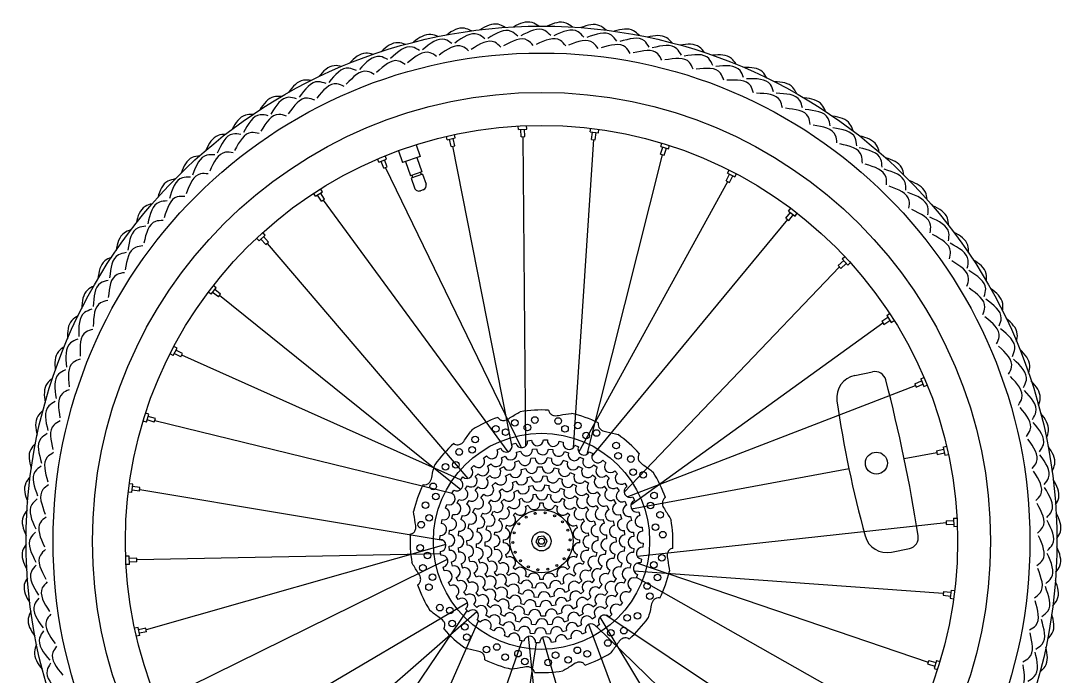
# Model space of a CAD drawing. Header units: millimetres. Extents: x -346 to 346, y -346 to 346.
# Drawn here: x -346 to 346, y -90 to 346 of the extents above; entities that cross this region are included whole.
import ezdxf

# ---------------------------------------------------------------- set-up
doc = ezdxf.new("R2010")
doc.units = ezdxf.units.MM
doc.layers.add('ceco.net 415 bike rim', color=7, linetype='Continuous')
doc.layers.add('ceco.net 415 bike tyres', color=8, linetype='Continuous')

msp = doc.modelspace()

# ---------------------------------------------------------------- linework, layer by layer
at = {"layer": 'ceco.net 415 bike rim'}
for p, q in [((-57.3, 268.22), (-57.81, 270.51)), ((-15.35, 273.84), (-15.46, 276.18)), ((-15.35, 273.84), (-9.85, 274.09)), ((-13.61, 268.98), (-13.84, 273.91)), ((-11.14, 269.1), (-11.37, 274.02)), ((-9.85, 274.09), (-9.96, 276.43)), ((32.43, 272.34), (32.73, 274.67)), ((32.43, 272.34), (37.89, 271.64)), ((33.3, 267.26), (33.94, 272.15)), ((35.76, 266.94), (36.39, 271.83)), ((37.89, 271.64), (38.19, 273.96)), ((-83.34, 263.76), (-80.68, 255.97)), ((-62.67, 267.01), (-63.18, 269.3)), ((-62.67, 267.01), (-57.3, 268.22)), ((-60.11, 262.53), (-61.19, 267.34)), ((-60.11, 262.53), (-57.7, 263.08)), ((-57.7, 263.08), (-58.78, 267.89)), ((-13.61, 268.98), (-11.14, 269.1)), ((-12.38, 269.04), (-10.66, 63.17)), ((34.53, 267.1), (21.16, 62.26)), ((33.3, 267.26), (35.76, 266.94)), ((79.23, 262.58), (79.93, 264.81)), ((84.49, 260.93), (85.19, 263.17)), ((-103, 254.19), (-103.91, 256.36)), ((-95.15, 259.74), (-92.49, 251.94)), ((-19.48, 62.78), (-58.91, 262.8)), ((30.31, 57.96), (80.39, 257.05)), ((79.21, 257.42), (80.68, 262.12)), ((79.21, 257.42), (81.57, 256.68)), ((79.23, 262.58), (84.49, 260.93)), ((81.57, 256.68), (83.04, 261.38)), ((-108.08, 252.07), (-108.99, 254.24)), ((-108.08, 252.07), (-103, 254.19)), ((-104.79, 248.11), (-106.69, 252.66)), ((-102.5, 249.06), (-104.4, 253.61)), ((-80.68, 255.97), (-92.49, 251.94)), ((-90.37, 252.66), (-87.11, 243.1)), ((-82.8, 255.24), (-79.54, 245.68)), ((-104.79, 248.11), (-102.5, 249.06)), ((-13.24, 62.23), (-103.65, 248.58)), ((-79.54, 245.68), (-87.11, 243.1)), ((-79.03, 244.18), (-86.6, 241.59)), ((-86.16, 243.42), (-85.65, 241.92)), ((-80.49, 245.36), (-79.97, 243.85)), ((-79.03, 244.18), (-76.77, 237.55)), ((122.7, 239.75), (124.97, 244.13)), ((123.63, 244.83), (124.7, 246.91)), ((123.63, 244.83), (128.51, 242.3)), ((124.9, 238.62), (127.17, 242.99)), ((128.51, 242.3), (129.59, 244.38)), ((-86.6, 241.59), (-84.34, 234.97)), ((24.75, 59.37), (123.8, 239.18)), ((122.7, 239.75), (124.9, 238.62)), ((-150.21, 229.48), (-151.48, 231.45)), ((-150.21, 229.48), (-145.58, 232.44)), ((-146.28, 226.14), (-148.94, 230.29)), ((-144.2, 227.48), (-146.85, 231.63)), ((-145.58, 232.44), (-146.84, 234.42)), ((-78.64, 233.74), (-80.53, 233.1)), ((-146.28, 226.14), (-144.2, 227.48)), ((-145.24, 226.81), (-22.47, 59.46)), ((162.47, 214.8), (165.46, 218.72)), ((162.47, 214.8), (164.44, 213.3)), ((164.26, 219.64), (165.68, 221.5)), ((164.26, 219.64), (168.64, 216.3)), ((164.44, 213.3), (167.43, 217.22)), ((168.64, 216.3), (170.06, 218.16)), ((163.46, 214.05), (33.48, 56.51)), ((-187.78, 199.91), (-189.37, 201.63)), ((-187.78, 199.91), (-183.73, 203.63)), ((-183.33, 197.3), (-186.67, 200.93)), ((-183.73, 203.63), (-185.32, 205.36)), ((-181.51, 198.98), (-184.84, 202.61)), ((-183.33, 197.3), (-181.51, 198.98)), ((-182.42, 198.14), (-49.03, 41.84)), ((199.91, 187.78), (201.63, 189.37)), ((199.91, 187.78), (203.63, 183.73)), ((198.14, 182.42), (54.91, 32.71)), ((197.3, 183.33), (200.93, 186.67)), ((197.3, 183.33), (198.98, 181.51)), ((198.98, 181.51), (202.61, 184.84)), ((203.63, 183.73), (205.36, 185.32)), ((-219.64, 164.26), (-216.3, 168.64)), ((-216.3, 168.64), (-218.16, 170.06)), ((-213.3, 164.44), (-217.22, 167.43)), ((-219.64, 164.26), (-221.5, 165.68)), ((-214.8, 162.47), (-218.72, 165.46)), ((-214.8, 162.47), (-213.3, 164.44)), ((-53.73, 34.32), (-214.05, 163.46)), ((226.14, 146.28), (230.29, 148.94)), ((226.14, 146.28), (227.48, 144.2)), ((227.48, 144.2), (231.63, 146.85)), ((229.48, 150.21), (231.45, 151.48)), ((229.48, 150.21), (232.44, 145.58)), ((232.44, 145.58), (234.42, 146.84)), ((59.4, 24.14), (226.81, 145.24)), ((-244.83, 123.63), (-246.91, 124.7)), ((-244.83, 123.63), (-242.3, 128.51)), ((-242.3, 128.51), (-244.38, 129.59)), ((-239.75, 122.7), (-244.13, 124.97)), ((-238.62, 124.9), (-242.99, 127.17)), ((-239.75, 122.7), (-238.62, 124.9)), ((-53.81, 40.81), (-239.18, 123.8)), ((208.23, 110.28), (220.11, 112.75)), ((248.11, 104.79), (252.66, 106.69)), ((248.11, 104.79), (249.06, 102.5)), ((249.06, 102.5), (253.61, 104.4)), ((252.07, 108.08), (254.24, 108.99)), ((252.07, 108.08), (254.19, 103)), ((254.19, 103), (256.36, 103.91)), ((57.01, 29.53), (248.58, 103.65)), ((-260.93, 84.49), (-263.17, 85.19)), ((-262.58, 79.23), (-260.93, 84.49)), ((-262.58, 79.23), (-264.81, 79.93)), ((-257.42, 79.21), (-262.12, 80.68)), ((-256.68, 81.57), (-261.38, 83.04)), ((-257.42, 79.21), (-256.68, 81.57)), ((-257.05, 80.39), (-59.42, 32.08)), ((-19.65, 64.61), (-17.13, 65.32)), ((-9.3, 66.89), (-6.7, 67.2)), ((1.28, 67.52), (3.89, 67.42)), ((11.82, 66.49), (14.39, 65.98)), ((22.08, 63.82), (24.54, 62.92)), ((267.01, 62.67), (269.3, 63.18)), ((267.01, 62.67), (268.22, 57.3)), ((-38.66, 55.38), (-36.48, 56.83)), ((-29.52, 60.74), (-27.14, 61.84)), ((-26.62, 55.48), (-24.11, 56.61)), ((-16.58, 59.26), (-13.91, 59.94)), ((-6.04, 61.24), (-3.29, 61.45)), ((6.63, 55.14), (3.72, 55.41)), ((4.69, 61.35), (7.43, 61.08)), ((15.27, 59.61), (17.92, 58.87)), ((25.39, 56.05), (27.87, 54.86)), ((31.79, 59.58), (34.08, 58.31)), ((262.8, 58.91), (241.07, 54.89)), ((262.53, 60.11), (267.34, 61.19)), ((262.53, 60.11), (263.08, 57.7)), ((263.08, 57.7), (267.89, 58.78)), ((268.22, 57.3), (270.51, 57.81)), ((-46.84, 48.65), (-44.92, 50.43)), ((-35.85, 50.02), (-33.58, 51.57)), ((-25.12, 49.53), (-27.69, 48.14)), ((-14.98, 53.48), (-17.76, 52.62)), ((-4.26, 55.37), (-7.16, 55.07)), ((-2.61, 49.47), (0.51, 49.53)), ((8.46, 48.81), (11.52, 48.18)), ((17.26, 52.79), (14.46, 53.62)), ((27.22, 48.4), (24.65, 49.77)), ((34.74, 50.79), (36.97, 49.19)), ((40.72, 53.88), (42.78, 52.26)), ((-53.88, 40.72), (-52.26, 42.78)), ((-43.99, 43.03), (-42.02, 44.95)), ((-34.3, 43.67), (-36.55, 41.81)), ((-23.81, 43.44), (-21.03, 44.85)), ((-13.55, 47.65), (-10.52, 48.4)), ((-9.41, 42.5), (-6.93, 42.98)), ((1.03, 43.52), (3.56, 43.39)), ((11.42, 42.01), (13.84, 41.28)), ((19.11, 45.7), (21.96, 44.4)), ((36.14, 42.16), (33.88, 44)), ((43.03, 43.99), (44.95, 42.02)), ((48.65, 46.84), (50.43, 44.92)), ((204.42, 48.11), (59.91, 21.38)), ((-271.64, 37.89), (-273.96, 38.19)), ((-272.34, 32.43), (-271.64, 37.89)), ((-266.94, 35.76), (-271.83, 36.39)), ((-267.26, 33.3), (-266.94, 35.76)), ((-50.79, 34.74), (-49.19, 36.97)), ((-44, 33.88), (-42.17, 36.14)), ((-32.88, 37.05), (-30.48, 39.05)), ((-28.09, 33.26), (-26.11, 34.84)), ((-19.31, 39.02), (-17.02, 40.07)), ((-8.44, 36.57), (-5.76, 37.09)), ((2.21, 37.47), (4.93, 37.21)), ((12.68, 35.33), (15.21, 34.32)), ((21.14, 38.06), (23.31, 36.77)), ((28.8, 40.3), (31.4, 38.57)), ((43.67, 34.3), (41.82, 36.55)), ((50.02, 35.84), (51.57, 33.57)), ((55.38, 38.65), (56.83, 36.48)), ((-272.34, 32.43), (-274.67, 32.73)), ((-267.26, 33.3), (-272.15, 33.94)), ((-267.1, 34.53), (-65.41, 0.7)), ((-59.58, 31.79), (-58.31, 34.08)), ((-56.05, 25.39), (-54.86, 27.87)), ((-40.3, 28.8), (-38.41, 31.29)), ((-26.87, 26.21), (-24.9, 28.09)), ((-18.4, 32.72), (-15.97, 33.97)), ((-14.9, 27.79), (-13.19, 28.64)), ((-5.59, 31.04), (-3.69, 31.32)), ((4.28, 31.24), (6.16, 30.93)), ((15.42, 27.51), (13.72, 28.39)), ((22.12, 30.33), (24.26, 28.64)), ((31.43, 30.12), (29.63, 31.89)), ((37.05, 32.88), (39.05, 30.48)), ((60.74, 29.52), (61.84, 27.14)), ((-63.82, 22.08), (-62.92, 24.54)), ((-48.41, 27.22), (-49.77, 24.64)), ((-45.7, 19.11), (-44.4, 21.96)), ((-33.69, 27.57), (-35.23, 25.57)), ((-22.76, 21.83), (-21.4, 23.17)), ((-10.73, 23.17), (-8.85, 23.95)), ((-1.04, 25.51), (0.99, 25.52)), ((8.8, 23.97), (10.68, 23.2)), ((23.17, 21.4), (21.83, 22.76)), ((29.77, 22.87), (31.35, 20.64)), ((36.4, 23.87), (37.73, 21.72)), ((43.44, 23.81), (44.85, 21.03)), ((49.53, 25.12), (48.14, 27.69)), ((55.48, 26.61), (56.61, 24.11)), ((-66.49, 11.82), (-65.98, 14.39)), ((-59.61, 15.27), (-58.87, 17.92)), ((-52.79, 17.25), (-53.62, 14.46)), ((-39.31, 18.71), (-40.33, 16.4)), ((-33.17, 17.58), (-31.8, 19.94)), ((-28.39, 13.72), (-27.51, 15.42)), ((18.74, 17.34), (17.31, 18.78)), ((28.64, 13.19), (27.79, 14.9)), ((41.83, 12.06), (41.06, 14.47)), ((53.48, 14.98), (52.62, 17.76)), ((59.26, 16.58), (59.94, 13.91)), ((64.61, 19.65), (65.32, 17.13)), ((273.84, 15.35), (276.18, 15.46)), ((273.84, 15.35), (274.09, 9.85)), ((-61.36, 4.69), (-61.09, 7.42)), ((-48.81, 8.46), (-48.18, 11.52)), ((-42.65, 8.76), (-43.08, 6.27)), ((-36.78, 7.52), (-36.13, 10.17)), ((-23.2, 10.68), (-23.97, 8.8)), ((23.95, 8.85), (23.17, 10.72)), ((35, 13.55), (35.89, 10.98)), ((47.65, 13.55), (48.41, 10.52)), ((55.37, 4.26), (55.07, 7.15)), ((269.04, 12.38), (63.8, -10.16)), ((66.89, 9.3), (67.2, 6.7)), ((268.98, 13.61), (273.91, 13.84)), ((268.98, 13.61), (269.1, 11.14)), ((269.1, 11.14), (274.02, 11.37)), ((274.09, 9.85), (276.43, 9.96)), ((-67.52, 1.28), (-67.42, 3.89)), ((-55.14, 6.62), (-55.41, 3.72)), ((-49.47, -2.61), (-49.53, 0.51)), ((-31.24, 4.28), (-30.93, 6.16)), ((-25.52, 0.99), (-25.52, -1.04)), ((25.52, -0.99), (25.51, 1.04)), ((31.04, 5.59), (31.32, 3.69)), ((37.4, 3.14), (37.53, 0.42)), ((43.5, 1.7), (43.33, 4.22)), ((49.47, 2.61), (49.53, -0.52)), ((61.24, 6.03), (61.45, 3.29)), ((-63.52, -2.21), (-262.81, -58.91)), ((-66.89, -9.3), (-67.2, -6.7)), ((-61.24, -6.04), (-61.45, -3.3)), ((-55.37, -4.26), (-55.07, -7.16)), ((-43.5, -1.7), (-43.33, -4.22)), ((-37.4, -3.14), (-37.53, -0.42)), ((-31.04, -5.59), (-31.32, -3.69)), ((31.24, -4.28), (30.93, -6.16)), ((42.64, -8.76), (43.08, -6.27)), ((55.14, -6.63), (55.41, -3.73)), ((61.36, -4.69), (61.09, -7.43)), ((67.52, -1.28), (67.42, -3.89)), ((232.65, -7.21), (244.54, -4.74)), ((-274.09, -9.85), (-276.43, -9.96)), ((-273.84, -15.35), (-274.09, -9.85)), ((-269.1, -11.14), (-274.02, -11.37)), ((-268.98, -13.61), (-273.91, -13.84)), ((-268.98, -13.61), (-269.1, -11.14)), ((-67.01, -8.32), (-269.04, -12.38)), ((-248.58, -103.65), (-62.49, -11.82)), ((-47.65, -13.55), (-48.41, -10.52)), ((-41.83, -12.06), (-41.06, -14.47)), ((-35, -13.55), (-35.9, -10.98)), ((-27.79, -14.9), (-28.64, -13.19)), ((-23.95, -8.85), (-23.18, -10.72)), ((23.19, -10.68), (23.97, -8.8)), ((28.39, -13.72), (27.51, -15.42)), ((36.77, -7.52), (36.13, -10.17)), ((48.81, -8.47), (48.18, -11.53)), ((66.49, -11.82), (65.98, -14.39)), ((-273.84, -15.35), (-276.18, -15.46)), ((-64.61, -19.65), (-65.33, -17.13)), ((-59.26, -16.58), (-59.94, -13.92)), ((-53.48, -14.98), (-52.62, -17.77)), ((-29.77, -22.87), (-31.35, -20.65)), ((-18.74, -17.34), (-17.31, -18.78)), ((18.78, -17.31), (17.34, -18.74)), ((33.16, -17.58), (31.8, -19.94)), ((39.31, -18.71), (40.33, -16.4)), ((44.4, -21.96), (45.7, -19.11)), ((52.79, -17.26), (53.62, -14.47)), ((58.87, -17.92), (59.61, -15.28)), ((61.29, -19.71), (267.1, -34.53)), ((63.88, -14.44), (257.05, -80.39)), ((-60.74, -29.52), (-61.84, -27.14)), ((-55.48, -26.62), (-56.62, -24.11)), ((-49.53, -25.13), (-48.14, -27.69)), ((-43.44, -23.81), (-44.85, -21.03)), ((-37.73, -21.72), (-36.41, -23.88)), ((-21.83, -22.76), (-23.17, -21.4)), ((-13.72, -28.39), (-15.42, -27.51)), ((-8.8, -23.97), (-10.68, -23.2)), ((1.04, -25.51), (-0.99, -25.52)), ((10.72, -23.17), (8.85, -23.95)), ((22.76, -21.83), (21.4, -23.17)), ((26.87, -26.21), (24.9, -28.09)), ((33.69, -27.58), (35.23, -25.57)), ((48.41, -27.22), (49.77, -24.65)), ((54.86, -27.87), (56.05, -25.39)), ((63.82, -22.08), (62.92, -24.54)), ((239.18, -123.8), (63.09, -24.08)), ((-50.02, -35.85), (-51.57, -33.58)), ((-43.67, -34.31), (-41.82, -36.55)), ((-37.05, -32.88), (-39.05, -30.48)), ((-31.44, -30.12), (-29.63, -31.89)), ((-22.1, -30.29), (-24.26, -28.64)), ((-12.68, -35.33), (-15.21, -34.32)), ((-4.28, -31.24), (-6.16, -30.93)), ((5.59, -31.04), (3.69, -31.32)), ((14.9, -27.79), (13.19, -28.64)), ((18.4, -32.72), (15.97, -33.97)), ((28.09, -33.26), (26.11, -34.84)), ((38.4, -31.29), (40.3, -28.8)), ((42.17, -36.14), (44, -33.88)), ((59.58, -31.79), (58.3, -34.08)), ((267.26, -33.3), (266.94, -35.76)), ((267.26, -33.3), (272.15, -33.94)), ((272.34, -32.43), (271.64, -37.89)), ((272.34, -32.43), (274.67, -32.73)), ((-226.81, -145.24), (-49.17, -40.7)), ((-55.38, -38.66), (-56.83, -36.48)), ((-28.8, -40.3), (-31.29, -38.41)), ((-23.31, -36.77), (-21.14, -38.06)), ((-13.84, -41.28), (-11.42, -42.01)), ((-2.21, -37.47), (-4.93, -37.21)), ((8.43, -36.58), (5.76, -37.09)), ((19.31, -39.02), (17.01, -40.07)), ((30.48, -39.05), (32.88, -37.05)), ((49.19, -36.98), (50.79, -34.74)), ((53.87, -40.72), (52.26, -42.78)), ((266.94, -35.76), (271.83, -36.39)), ((271.64, -37.89), (273.96, -38.19)), ((-49.52, -45.9), (-163.46, -214.05)), ((-42.97, -46.81), (-153.46, -143.37)), ((-48.65, -46.84), (-50.43, -44.92)), ((-43.03, -43.99), (-44.95, -42.02)), ((-36.14, -42.17), (-33.88, -44)), ((-27.22, -48.41), (-24.65, -49.77)), ((-21.96, -44.41), (-19.11, -45.7)), ((-11.53, -48.18), (-8.47, -48.81)), ((-1.03, -43.52), (-3.56, -43.39)), ((9.41, -42.51), (6.93, -42.98)), ((10.52, -48.41), (13.55, -47.65)), ((21.03, -44.85), (23.81, -43.44)), ((25.12, -49.53), (27.69, -48.14)), ((34.3, -43.68), (36.55, -41.82)), ((42.02, -44.96), (43.99, -43.03)), ((-123.8, -239.18), (-41.91, -52.94)), ((-40.72, -53.88), (-42.78, -52.26)), ((-34.74, -50.79), (-36.97, -49.19)), ((-27.87, -54.86), (-25.39, -56.05)), ((-17.26, -52.79), (-14.46, -53.62)), ((-6.63, -55.14), (-3.73, -55.41)), ((-0.52, -49.53), (2.61, -49.47)), ((4.26, -55.37), (7.16, -55.07)), ((14.98, -53.48), (17.76, -52.62)), ((103.65, -248.58), (31.44, -55.24)), ((33.58, -51.57), (35.85, -50.02)), ((38.65, -55.38), (36.48, -56.83)), ((38.7, -50.55), (145.24, -226.81)), ((214.05, -163.46), (42.84, -49.12)), ((46.84, -48.65), (44.92, -50.43)), ((-268.22, -57.3), (-270.51, -57.81)), ((-267.01, -62.67), (-268.22, -57.3)), ((-263.08, -57.7), (-267.89, -58.78)), ((-262.53, -60.11), (-267.34, -61.19)), ((-262.53, -60.11), (-263.08, -57.7)), ((-31.79, -59.58), (-34.08, -58.31)), ((-17.92, -58.87), (-15.27, -59.61)), ((-7.43, -61.09), (-4.69, -61.36)), ((3.29, -61.45), (6.04, -61.24)), ((13.91, -59.94), (16.58, -59.26)), ((24.11, -56.62), (26.62, -55.48)), ((29.52, -60.74), (27.14, -61.84)), ((36.61, -56.75), (182.42, -198.14)), ((-267.01, -62.67), (-269.3, -63.18)), ((-80.39, -257.05), (-12.76, -66.31)), ((-3.44, -67.44), (-34.53, -267.1)), ((-22.08, -63.82), (-24.54, -62.92)), ((-11.83, -66.49), (-14.39, -65.98)), ((-8.83, -63.19), (12.37, -269.04)), ((-1.28, -67.52), (-3.89, -67.42)), ((58.91, -262.8), (0.88, -63.93)), ((9.3, -66.89), (6.7, -67.2)), ((19.65, -64.61), (17.13, -65.32)), ((257.42, -79.21), (256.68, -81.57)), ((256.68, -81.57), (261.38, -83.04)), ((257.42, -79.21), (262.12, -80.68)), ((262.58, -79.23), (260.93, -84.49)), ((262.58, -79.23), (264.81, -79.93)), ((260.93, -84.49), (263.17, -85.19))]:
    msp.add_line(p, q, dxfattribs=at)
msp.add_lwpolyline([(-2.17, 3.05), (-3.73, -0.36), (-1.55, -3.41), (2.17, -3.05), (3.73, 0.36), (1.55, 3.41)], close=True, dxfattribs=at)
for centre, radius in [((0, 0), 342.61), ((0, 0), 324.72), ((0, 0), 298.54), ((0, 0), 276.61), ((-30.45, 74.8), 2.2), ((-17.66, 78.8), 2.2), ((-9.4, 75.75), 2.2), ((-4.39, 80.64), 2.2), ((11.03, 80), 2.2), ((15.62, 74.72), 2.2), ((24.1, 77.07), 2.2), ((0, 0), 71.87), ((-44.12, 67.64), 2.2), ((-23.83, 72.52), 2.2), ((29.73, 70.3), 2.2), ((36.52, 72.03), 2.2), ((-46.02, 60.9), 2.2), ((49.55, 63.77), 2.2), ((-54.7, 59.41), 2.2), ((50.88, 56.9), 2.2), ((59.41, 54.7), 2.2), ((222.64, 51.99), 7.3), ((-63.77, 49.55), 2.2), ((-56.9, 50.89), 2.2), ((60.9, 46.02), 2.2), ((67.64, 44.12), 2.2), ((-72.03, 36.52), 2.2), ((-70.3, 29.73), 2.2), ((74.8, 30.45), 2.2), ((-77.07, 24.1), 2.2), ((0, 0), 20.96), ((72.52, 23.83), 2.2), ((-74.72, 15.62), 2.2), ((-10.27, 16.03), 0.668), ((-4.16, 18.58), 0.668), ((2.44, 18.88), 0.668), ((8.75, 16.91), 0.668), ((78.8, 17.66), 2.2), ((-80, 11.03), 2.2), ((-15.13, 11.56), 0.668), ((14.01, 12.9), 0.668), ((17.57, 7.33), 0.668), ((75.75, 9.4), 2.2), ((-18.17, 5.68), 0.668), ((0, 0), 6.37), ((0, 0), 2.02), ((19.02, 0.88), 0.668), ((80.63, 4.39), 2.2), ((-80.64, -4.39), 2.2), ((-19.02, -0.88), 0.668), ((-17.57, -7.33), 0.668), ((18.17, -5.68), 0.668), ((-75.75, -9.4), 2.2), ((-14.01, -12.9), 0.668), ((15.13, -11.56), 0.668), ((74.72, -15.62), 2.2), ((80, -11.03), 2.2), ((-78.8, -17.66), 2.2), ((-8.75, -16.91), 0.668), ((-2.44, -18.88), 0.668), ((4.16, -18.58), 0.668), ((10.27, -16.03), 0.668), ((-72.52, -23.83), 2.2), ((70.3, -29.73), 2.2), ((77.07, -24.1), 2.2), ((-74.8, -30.45), 2.2), ((72.03, -36.52), 2.2), ((-67.64, -44.12), 2.2), ((-60.9, -46.02), 2.2), ((63.77, -49.55), 2.2), ((-59.41, -54.69), 2.2), ((-50.89, -56.9), 2.2), ((56.9, -50.88), 2.2), ((-49.55, -63.77), 2.2), ((46.02, -60.9), 2.2), ((54.7, -59.41), 2.2), ((-29.73, -70.3), 2.2), ((44.12, -67.64), 2.2), ((-36.52, -72.03), 2.2), ((-24.1, -77.07), 2.2), ((-15.62, -74.72), 2.2), ((9.4, -75.75), 2.2), ((23.83, -72.51), 2.2), ((30.45, -74.79), 2.2), ((-11.03, -80), 2.2), ((4.39, -80.63), 2.2), ((17.66, -78.8), 2.2)]:
    msp.add_circle(centre, radius, dxfattribs=at)
for centre, radius, start, end in [((-79.61, 236.58), 3, 288.82635, 18.82635), ((-81.5, 235.94), 3, 198.82635, 288.82635), ((221.64, 105.41), 7.5, 14.46844, 101.74583), ((211.28, 95.59), 15, 101.74583, 188.21792), ((-848.56, -170.74), 1112.75, 9.02322, 14.46844), ((935.06, 200.12), 746.29, 188.21792, 195.27375), ((0, 0), 87.33, 86.90502, 99.32203), ((0, 0), 87.33, 64.40502, 76.82203), ((0, 0), 87.33, 109.40502, 121.82203), ((0, 0), 87.33, 41.90502, 54.32203), ((0, 0), 87.33, 131.90502, 144.32203), ((-23.44, 63.34), 3.99, 202.00067, 18.61114), ((-13.24, 66.22), 3.99, 193.00067, 9.61114), ((-2.72, 67.48), 3.99, 184.00067, 0.61114), ((7.87, 67.07), 3.99, 175.00067, 351.61114), ((18.27, 65.02), 3.99, 166.00067, 342.61114), ((28.21, 61.36), 3.99, 157.00067, 333.61114), ((-33.06, 58.89), 3.99, 211.00067, 27.61114), ((-30.16, 53.64), 3.99, 211.20859, 27.48859), ((-20.39, 58.06), 3.99, 201.20859, 17.48859), ((-10, 60.72), 3.99, 191.20859, 7.48859), ((-0.27, 55.53), 3.99, 182.33716, 358.2151), ((0.7, 61.53), 3.99, 181.20859, 357.48859), ((11.37, 60.47), 3.99, 171.20859, 347.48859), ((21.7, 57.58), 3.99, 161.20859, 337.48859), ((37.46, 56.19), 3.99, 148.00067, 324.61114), ((-49.64, 45.79), 3.99, 229.00067, 45.61114), ((-41.86, 52.99), 3.99, 220.00067, 36.61114), ((-39.02, 47.58), 3.99, 221.20859, 37.48859), ((-21.5, 51.2), 3.99, 204.83716, 20.7151), ((-11.1, 54.41), 3.99, 193.58716, 9.4651), ((-6.59, 49.1), 3.99, 189.94999, 5.32839), ((4.5, 49.33), 3.99, 177.09284, 352.47125), ((10.57, 54.52), 3.99, 171.08716, 346.9651), ((21.01, 51.41), 3.99, 159.83716, 335.7151), ((31.37, 52.94), 3.99, 151.20859, 327.48859), ((40.09, 46.68), 3.99, 141.20859, 317.48859), ((45.79, 49.64), 3.99, 139.00067, 315.61114), ((-46.69, 40.09), 3.99, 231.20859, 47.48859), ((-39.46, 39.08), 3.99, 227.33716, 43.2151), ((-31.08, 46.03), 3.99, 216.08716, 31.9651), ((-27.24, 41.38), 3.99, 215.66427, 31.04268), ((-17.35, 46.4), 3.99, 202.80713, 18.18553), ((-13.27, 41.46), 3.99, 200.37639, 15.11744), ((-2.96, 43.43), 3.99, 186.53024, 1.27129), ((7.52, 42.88), 3.99, 172.68408, 347.42514), ((15.37, 47.09), 3.99, 164.2357, 339.6141), ((25.46, 42.49), 3.99, 151.37856, 326.75696), ((30.63, 46.32), 3.99, 148.58716, 324.4651), ((39.08, 39.46), 3.99, 137.33716, 313.2151), ((47.59, 39.01), 3.99, 131.20859, 307.48859), ((52.99, 41.86), 3.99, 130.00067, 306.61114), ((0, 0), 87.33, 19.40502, 31.82203), ((0, 0), 87.33, 154.40502, 166.82203), ((-56.19, 37.46), 3.99, 238.00067, 54.61114), ((-52.94, 31.37), 3.99, 241.20859, 57.48859), ((-35.76, 34.28), 3.99, 228.52142, 43.89982), ((-22.81, 37.08), 3.99, 214.22255, 28.9636), ((-12.27, 35.47), 3.99, 202.13596, 16.03565), ((-1.78, 37.49), 3.99, 185.77232, 359.67202), ((8.85, 36.48), 3.99, 169.40868, 343.30838), ((17.56, 39.84), 3.99, 158.83793, 333.57898), ((26.58, 34.47), 3.99, 144.99178, 319.73283), ((34.28, 35.76), 3.99, 138.52142, 313.89982), ((58.89, 33.06), 3.99, 121.00067, 297.61114), ((-61.36, 28.21), 3.99, 247.00067, 63.61114), ((-46.32, 30.63), 3.99, 238.58716, 54.4651), ((-42.49, 25.46), 3.99, 241.37856, 56.75696), ((-31.02, 30.55), 3.99, 228.0687, 42.80975), ((-21.77, 30.58), 3.99, 218.49959, 32.39929), ((-18.3, 25.68), 3.99, 219.09591, 31.83355), ((-9.46, 30.08), 3.99, 201.09591, 13.83355), ((0.29, 31.53), 3.99, 183.09591, 355.83355), ((10.02, 29.9), 3.99, 165.09591, 337.83355), ((18.77, 32.5), 3.99, 153.04505, 326.94474), ((27.17, 25.9), 3.99, 136.68141, 310.58111), ((34.06, 27.11), 3.99, 131.14562, 305.88667), ((41.38, 27.23), 3.99, 125.66427, 301.04268), ((46.03, 31.07), 3.99, 126.08716, 301.9651), ((53.64, 30.16), 3.99, 121.20859, 297.48859), ((-65.02, 18.27), 3.99, 256.00067, 72.61114), ((-57.58, 21.7), 3.99, 251.20859, 67.48859), ((-51.41, 21), 3.99, 249.83716, 65.7151), ((-37.43, 22.24), 3.99, 241.91485, 56.65591), ((-29.5, 23.2), 3.99, 234.86323, 48.76293), ((-25.34, 18.77), 3.99, 237.09591, 49.83355), ((-14.21, 21.22), 3.99, 218.29184, 29.31996), ((-5.01, 25.04), 3.99, 195.79184, 6.81996), ((4.96, 25.05), 3.99, 173.29184, 344.31996), ((14.17, 21.25), 3.99, 150.79184, 321.81996), ((18.77, 25.34), 3.99, 147.09591, 319.83355), ((25.68, 18.3), 3.99, 129.09591, 301.83355), ((39.56, 18.17), 3.99, 117.29947, 292.04052), ((46.4, 17.34), 3.99, 112.80713, 288.18553), ((51.21, 21.5), 3.99, 114.83716, 290.7151), ((58.06, 20.39), 3.99, 111.20859, 287.48859), ((63.34, 23.44), 3.99, 112.00067, 288.61114), ((-60.48, 11.37), 3.99, 261.20859, 77.48859), ((-54.52, 10.57), 3.99, 261.08716, 76.9651), ((-47.09, 15.37), 3.99, 254.2357, 69.6141), ((-41.66, 12.63), 3.99, 255.76101, 70.50206), ((-34.85, 13.95), 3.99, 251.22687, 65.12656), ((-21.25, 14.17), 3.99, 240.79184, 51.81996), ((0, 0), 25.54, 132.77829, 137.33402), ((21.22, 14.21), 3.99, 128.29184, 299.31996), ((33.36, 17.2), 3.99, 120.31778, 294.21747), ((54.42, 11.1), 3.99, 103.58716, 279.4651), ((60.72, 9.99), 3.99, 101.20859, 277.48859), ((66.22, 13.24), 3.99, 103.00067, 279.61114), ((0, 0), 87.33, 356.90502, 9.32203), ((-67.07, 7.87), 3.99, 265.00067, 81.61114), ((-49.33, 4.5), 3.99, 267.09284, 82.47125), ((-37.37, 3.57), 3.99, 267.5905, 81.4902), ((-29.9, 10.02), 3.99, 255.09591, 67.83355), ((-25.05, 4.96), 3.99, 263.29184, 74.31996), ((25.04, 5.01), 3.99, 105.79184, 276.81996), ((30.08, 9.46), 3.99, 111.09591, 283.83355), ((36.86, 7.1), 3.99, 103.95414, 277.85384), ((42.76, 8.17), 3.99, 103.45331, 278.19437), ((49.1, 6.58), 3.99, 99.94999, 275.32839), ((0, 0), 87.33, 176.90502, 189.32203), ((-67.48, -2.72), 3.99, 274.00067, 90.61114), ((-61.53, 0.7), 3.99, 271.20859, 87.48859), ((-55.54, -0.27), 3.99, 272.33716, 88.2151), ((-43.48, 2.29), 3.99, 269.60716, 84.34821), ((-31.53, 0.29), 3.99, 273.09591, 85.83355), ((31.53, -0.29), 3.99, 93.09591, 265.83355), ((37.36, -3.57), 3.99, 87.5905, 261.4902), ((43.47, -2.3), 3.99, 89.60716, 264.34821), ((55.54, 0.27), 3.99, 92.33716, 268.2151), ((61.53, -0.7), 3.99, 91.20859, 267.48859), ((67.48, 2.72), 3.99, 94.00067, 270.61114), ((229.6, 7.48), 15, 195.27375, 281.74583), ((243.01, 2.61), 7.5, 281.74583, 9.02322), ((-60.72, -10), 3.99, 281.20859, 97.48859), ((-49.1, -6.59), 3.99, 279.94999, 95.32839), ((-42.76, -8.18), 3.99, 283.45331, 98.19437), ((-36.86, -7.1), 3.99, 283.95414, 97.85384), ((-30.08, -9.46), 3.99, 291.09591, 103.83355), ((-25.04, -5.01), 3.99, 285.79184, 96.81996), ((25.05, -4.96), 3.99, 83.29184, 254.31996), ((29.9, -10.03), 3.99, 75.09591, 247.83355), ((49.33, -4.51), 3.99, 87.09284, 262.47125), ((54.52, -10.57), 3.99, 81.08716, 256.9651), ((67.07, -7.87), 3.99, 85.00067, 261.61114), ((-66.22, -13.24), 3.99, 283.00067, 99.61114), ((-54.42, -11.1), 3.99, 283.58716, 99.4651), ((-46.4, -17.35), 3.99, 292.80713, 108.18553), ((-33.37, -17.2), 3.99, 300.31778, 114.21747), ((-21.22, -14.21), 3.99, 308.29184, 119.31996), ((21.24, -14.17), 3.99, 60.79184, 231.81996), ((34.84, -13.95), 3.99, 71.22687, 245.12656), ((41.66, -12.63), 3.99, 75.76101, 250.50206), ((47.09, -15.37), 3.99, 74.2357, 249.6141), ((60.48, -11.38), 3.99, 81.20859, 257.48859), ((-63.34, -23.44), 3.99, 292.00067, 108.61114), ((-58.06, -20.39), 3.99, 291.20859, 107.48859), ((-51.21, -21.5), 3.99, 294.83716, 110.7151), ((-39.56, -18.17), 3.99, 297.29947, 112.04052), ((-25.69, -18.3), 3.99, 309.09591, 121.83355), ((-14.17, -21.25), 3.99, 330.79184, 141.81996), ((14.21, -21.22), 3.99, 38.29184, 209.31996), ((25.34, -18.77), 3.99, 57.09591, 229.83355), ((29.5, -23.21), 3.99, 54.86323, 228.76293), ((37.43, -22.24), 3.99, 61.91485, 236.65591), ((51.41, -21.01), 3.99, 69.83716, 245.7151), ((57.58, -21.7), 3.99, 71.20859, 247.48859), ((65.02, -18.27), 3.99, 76.00067, 252.61114), ((0, 0), 87.33, 334.40502, 346.82203), ((-53.64, -30.16), 3.99, 301.20859, 117.48859), ((-46.03, -31.08), 3.99, 306.08716, 121.9651), ((-41.38, -27.24), 3.99, 305.66427, 121.04268), ((-34.06, -27.11), 3.99, 311.14562, 125.88667), ((-27.17, -25.9), 3.99, 316.68141, 130.58111), ((-18.77, -25.34), 3.99, 327.09591, 139.83355), ((-10.02, -29.9), 3.99, 345.09591, 157.83355), ((-4.96, -25.05), 3.99, 353.29184, 164.31996), ((-0.29, -31.53), 3.99, 3.09591, 175.83355), ((5.01, -25.04), 3.99, 15.79184, 186.81996), ((9.46, -30.08), 3.99, 21.09591, 193.83355), ((18.3, -25.69), 3.99, 39.09591, 211.83355), ((21.77, -30.58), 3.99, 38.49959, 212.39929), ((31.02, -30.55), 3.99, 48.0687, 222.80975), ((42.49, -25.46), 3.99, 61.37856, 236.75696), ((46.32, -30.63), 3.99, 58.58716, 234.4651), ((52.94, -31.37), 3.99, 61.20859, 237.48859), ((61.36, -28.21), 3.99, 67.00067, 243.61114), ((0, 0), 87.33, 199.40502, 211.82203), ((-58.89, -33.06), 3.99, 301.00067, 117.61114), ((-34.28, -35.76), 3.99, 318.52142, 133.89982), ((-26.59, -34.48), 3.99, 324.99178, 139.73283), ((-18.77, -32.51), 3.99, 333.04505, 146.94474), ((-8.85, -36.48), 3.99, 349.40868, 163.30838), ((1.78, -37.49), 3.99, 5.77232, 179.67202), ((12.27, -35.47), 3.99, 22.13596, 196.03565), ((22.81, -37.08), 3.99, 34.22255, 208.9636), ((35.76, -34.28), 3.99, 48.52142, 223.89982), ((56.19, -37.47), 3.99, 58.00067, 234.61114), ((-53, -41.86), 3.99, 310.00067, 126.61114), ((-47.59, -39.02), 3.99, 311.20859, 127.48859), ((-39.08, -39.46), 3.99, 317.33716, 133.2151), ((-25.46, -42.49), 3.99, 331.37856, 146.75696), ((-17.56, -39.84), 3.99, 338.83793, 153.57898), ((-7.52, -42.88), 3.99, 352.68408, 167.42514), ((2.96, -43.44), 3.99, 6.53024, 181.27129), ((13.27, -41.46), 3.99, 20.37639, 195.11744), ((27.23, -41.38), 3.99, 35.66427, 211.04268), ((39.46, -39.08), 3.99, 47.33716, 223.2151), ((46.69, -40.09), 3.99, 51.20859, 227.48859), ((-45.79, -49.64), 3.99, 319.00067, 135.61114), ((-40.09, -46.69), 3.99, 321.20859, 137.48859), ((-30.63, -46.33), 3.99, 328.58716, 144.4651), ((-21.01, -51.41), 3.99, 339.83716, 155.7151), ((-15.37, -47.09), 3.99, 344.2357, 159.6141), ((-4.51, -49.33), 3.99, 357.09284, 172.47125), ((6.58, -49.1), 3.99, 9.94999, 185.32839), ((17.34, -46.4), 3.99, 22.80713, 198.18553), ((21.5, -51.21), 3.99, 24.83716, 200.7151), ((31.08, -46.03), 3.99, 36.08716, 211.9651), ((39.02, -47.59), 3.99, 41.20859, 217.48859), ((49.64, -45.79), 3.99, 49.00067, 225.61114), ((-37.47, -56.19), 3.99, 328.00067, 144.61114), ((-31.37, -52.94), 3.99, 331.20859, 147.48859), ((-21.7, -57.58), 3.99, 341.20859, 157.48859), ((-10.57, -54.52), 3.99, 351.08716, 166.9651), ((0.27, -55.54), 3.99, 2.33716, 178.2151), ((11.1, -54.42), 3.99, 13.58716, 189.4651), ((20.39, -58.06), 3.99, 21.20859, 197.48859), ((30.16, -53.64), 3.99, 31.20859, 207.48859), ((33.05, -58.89), 3.99, 31.00067, 207.61114), ((41.86, -52.99), 3.99, 40.00067, 216.61114), ((0, 0), 87.33, 311.90502, 324.32203), ((0, 0), 87.33, 221.90502, 234.32203), ((-28.21, -61.36), 3.99, 337.00067, 153.61114), ((-18.27, -65.02), 3.99, 346.00067, 162.61114), ((-11.37, -60.48), 3.99, 351.20859, 167.48859), ((-0.7, -61.53), 3.99, 1.20859, 177.48859), ((10, -60.72), 3.99, 11.20859, 187.48859), ((13.24, -66.22), 3.99, 13.00067, 189.61114), ((23.44, -63.34), 3.99, 22.00067, 198.61114), ((-7.87, -67.07), 3.99, 355.00067, 171.61114), ((2.72, -67.48), 3.99, 4.00067, 180.61114), ((0, 0), 87.33, 289.40502, 301.82203), ((0, 0), 87.33, 244.40502, 256.82203), ((0, 0), 87.33, 266.90502, 279.32203)]:
    msp.add_arc(centre, radius, start, end, dxfattribs=at)
for points in [[(-29.02, 82.37), (-28.19, 81.41), (-26.5, 80.5), (-24.11, 80.45), (-20.72, 82.22), (-14.15, 86.18)], [(4.72, 87.21), (5.11, 86.01), (6.32, 84.51), (8.51, 83.55), (12.32, 83.89), (19.91, 85.04)], [(37.73, 78.77), (37.63, 77.5), (38.18, 75.66), (39.84, 73.93), (43.48, 72.79), (50.94, 70.94)], [(-58.33, 65), (-57.2, 64.43), (-55.29, 64.23), (-53.06, 65.1), (-50.61, 68.03), (-46.05, 74.21)], [(65, 58.33), (64.43, 57.2), (64.23, 55.29), (65.1, 53.06), (68.03, 50.61), (74.21, 46.05)], [(-78.76, 37.73), (-77.5, 37.63), (-75.66, 38.18), (-73.93, 39.84), (-72.79, 43.48), (-70.94, 50.94)], [(82.37, 29.02), (81.41, 28.19), (80.5, 26.5), (80.45, 24.11), (82.22, 20.73), (86.18, 14.15)], [(-87.21, 4.72), (-86, 5.11), (-84.51, 6.32), (-83.55, 8.51), (-83.89, 12.32), (-85.03, 19.91)], [(87.21, -4.71), (86, -5.11), (84.51, -6.32), (83.55, -8.51), (83.89, -12.32), (85.03, -19.91)], [(-82.37, -29.02), (-81.41, -28.19), (-80.5, -26.5), (-80.45, -24.11), (-82.22, -20.72), (-86.18, -14.15)], [(78.76, -37.73), (77.5, -37.63), (75.66, -38.18), (73.93, -39.84), (72.79, -43.48), (70.94, -50.94)], [(-65, -58.33), (-64.43, -57.2), (-64.23, -55.29), (-65.1, -53.06), (-68.03, -50.61), (-74.21, -46.05)], [(58.33, -65), (57.2, -64.43), (55.29, -64.23), (53.06, -65.1), (50.61, -68.03), (46.05, -74.21)], [(-37.73, -78.76), (-37.63, -77.5), (-38.18, -75.66), (-39.84, -73.93), (-43.48, -72.79), (-50.94, -70.94)], [(29.02, -82.37), (28.19, -81.41), (26.5, -80.5), (24.11, -80.44), (20.72, -82.22), (14.15, -86.18)], [(-4.72, -87.21), (-5.11, -86), (-6.32, -84.51), (-8.51, -83.55), (-12.32, -83.89), (-19.91, -85.03)]]:
    msp.add_spline(points, degree=3, dxfattribs=at)
at = {"layer": 'ceco.net 415 bike tyres'}
for points in [[(-1.82, 342.6), (-3.29, 343.59), (-8.54, 346.8), (-14.41, 344.41), (-18.7, 342.09)], [(-46.53, 339.43), (-48.11, 340.22), (-53.73, 342.72), (-59.24, 339.58), (-63.19, 336.73)], [(-24.23, 341.75), (-25.75, 342.64), (-31.2, 345.5), (-36.91, 342.73), (-41.03, 340.14)], [(20.59, 341.99), (19.19, 343.07), (14.16, 346.62), (8.14, 344.61), (3.71, 342.59)], [(42.91, 339.91), (41.59, 341.08), (36.8, 344.95), (30.67, 343.34), (26.11, 341.61)], [(65.05, 336.37), (63.81, 337.63), (59.28, 341.81), (53.06, 340.6), (48.4, 339.17)], [(-68.63, 335.66), (-70.26, 336.35), (-76.03, 338.47), (-81.33, 334.98), (-85.08, 331.87)], [(86.91, 331.4), (85.75, 332.73), (81.51, 337.2), (75.22, 336.4), (70.48, 335.28)], [(-90.43, 330.45), (-92.1, 331.03), (-98.01, 332.78), (-103.06, 328.94), (-106.6, 325.6)], [(108.4, 325), (107.33, 326.41), (103.39, 331.15), (97.06, 330.76), (92.25, 329.95)], [(-111.85, 323.83), (-113.56, 324.3), (-119.56, 325.65), (-124.35, 321.5), (-127.67, 317.93)], [(129.42, 317.22), (128.45, 318.69), (124.83, 323.67), (118.48, 323.71), (113.64, 323.21)], [(-132.79, 315.82), (-134.52, 316.18), (-140.61, 317.14), (-145.11, 312.68), (-148.19, 308.9)], [(149.89, 308.08), (149.02, 309.61), (145.73, 314.82), (139.4, 315.26), (134.53, 315.09)], [(-153.16, 306.46), (-154.91, 306.7), (-161.05, 307.26), (-165.25, 302.51), (-168.08, 298.54)], [(169.72, 297.61), (168.95, 299.2), (166.01, 304.61), (159.72, 305.47), (154.85, 305.61)], [(-172.88, 295.79), (-174.64, 295.92), (-180.8, 296.07), (-184.68, 291.06), (-187.24, 286.91)], [(188.82, 285.87), (188.16, 287.51), (185.57, 293.1), (179.36, 294.37), (174.51, 294.83)], [(-191.85, 283.85), (-193.62, 283.86), (-199.78, 283.61), (-203.33, 278.36), (-205.61, 274.05)], [(207.12, 272.91), (206.56, 274.59), (204.35, 280.34), (198.23, 282.01), (193.42, 282.79)], [(-210.01, 270.69), (-211.77, 270.59), (-217.9, 269.94), (-221.1, 264.46), (-223.09, 260.02)], [(224.52, 258.78), (224.07, 260.49), (222.24, 266.37), (216.25, 268.44), (211.5, 269.53)], [(-227.26, 256.38), (-229.02, 256.16), (-235.09, 255.11), (-237.92, 249.44), (-239.62, 244.87)], [(240.97, 243.54), (240.63, 245.28), (239.19, 251.27), (233.34, 253.72), (228.67, 255.12)], [(-243.54, 240.97), (-245.28, 240.63), (-251.27, 239.19), (-253.72, 233.34), (-255.12, 228.67)], [(256.38, 227.26), (256.16, 229.02), (255.11, 235.09), (249.44, 237.92), (244.87, 239.62)], [(-258.78, 224.52), (-260.49, 224.07), (-266.37, 222.24), (-268.44, 216.25), (-269.53, 211.5)], [(270.69, 210.01), (270.59, 211.77), (269.94, 217.9), (264.46, 221.1), (260.02, 223.09)], [(-272.91, 207.12), (-274.59, 206.56), (-280.34, 204.35), (-282.01, 198.23), (-282.79, 193.42)], [(283.85, 191.85), (283.86, 193.62), (283.61, 199.78), (278.36, 203.33), (274.05, 205.61)], [(-285.87, 188.82), (-287.51, 188.16), (-293.1, 185.57), (-294.37, 179.36), (-294.83, 174.51)], [(295.79, 172.88), (295.92, 174.64), (296.07, 180.8), (291.06, 184.68), (286.91, 187.24)], [(-297.61, 169.72), (-299.2, 168.95), (-304.61, 166.01), (-305.47, 159.72), (-305.61, 154.85)], [(306.46, 153.16), (306.7, 154.91), (307.26, 161.05), (302.51, 165.25), (298.54, 168.08)], [(-308.08, 149.89), (-309.61, 149.02), (-314.82, 145.73), (-315.26, 139.4), (-315.09, 134.53)], [(315.82, 132.79), (316.18, 134.52), (317.14, 140.61), (312.68, 145.11), (308.9, 148.19)], [(-317.22, 129.42), (-318.69, 128.45), (-323.67, 124.83), (-323.71, 118.48), (-323.21, 113.64)], [(323.83, 111.85), (324.3, 113.56), (325.65, 119.56), (321.5, 124.35), (317.93, 127.67)], [(-325, 108.4), (-326.41, 107.33), (-331.15, 103.39), (-330.76, 97.06), (-329.95, 92.25)], [(330.45, 90.43), (331.03, 92.1), (332.78, 98.01), (328.94, 103.06), (325.6, 106.6)], [(-331.4, 86.91), (-332.73, 85.75), (-337.2, 81.51), (-336.4, 75.22), (-335.28, 70.48)], [(335.66, 68.63), (336.35, 70.26), (338.47, 76.03), (334.98, 81.33), (331.87, 85.08)], [(-336.37, 65.05), (-337.63, 63.81), (-341.81, 59.28), (-340.6, 53.06), (-339.17, 48.4)], [(339.43, 46.53), (340.22, 48.11), (342.72, 53.73), (339.58, 59.24), (336.73, 63.19)], [(-339.91, 42.91), (-341.08, 41.59), (-344.95, 36.8), (-343.34, 30.67), (-341.61, 26.11)], [(341.75, 24.23), (342.64, 25.75), (345.5, 31.2), (342.73, 36.91), (340.14, 41.03)], [(-341.99, 20.59), (-343.07, 19.19), (-346.62, 14.16), (-344.61, 8.14), (-342.59, 3.71)], [(342.6, 1.82), (343.59, 3.29), (346.8, 8.54), (344.41, 14.41), (342.09, 18.7)], [(-342.6, -1.82), (-343.59, -3.29), (-346.8, -8.54), (-344.41, -14.41), (-342.09, -18.7)], [(341.99, -20.59), (343.07, -19.19), (346.62, -14.16), (344.61, -8.14), (342.59, -3.71)], [(-341.75, -24.23), (-342.64, -25.75), (-345.5, -31.2), (-342.73, -36.91), (-340.14, -41.03)], [(339.91, -42.91), (341.08, -41.59), (344.95, -36.8), (343.34, -30.67), (341.61, -26.11)], [(-339.43, -46.53), (-340.22, -48.11), (-342.72, -53.73), (-339.58, -59.24), (-336.73, -63.19)], [(336.37, -65.05), (337.63, -63.81), (341.81, -59.28), (340.6, -53.06), (339.17, -48.4)], [(-335.66, -68.63), (-336.35, -70.26), (-338.47, -76.03), (-334.98, -81.33), (-331.87, -85.08)], [(331.4, -86.91), (332.73, -85.75), (337.2, -81.51), (336.4, -75.22), (335.28, -70.48)]]:
    msp.add_open_spline(points, degree=3, knots=[1.290026, 1.290026, 1.290026, 1.290026, 6.384144, 19.446481, 19.446481, 19.446481, 19.446481], dxfattribs=at)
for points in [[(-15.84, 335.98), (-20.07, 339.13), (-35.76, 334.44)], [(6.17, 336.3), (2.15, 339.72), (-13.81, 336.06)], [(28.15, 335.17), (24.36, 338.85), (8.2, 336.25)], [(50.01, 332.61), (46.47, 336.53), (30.17, 334.99)], [(-59.56, 331.04), (-64.17, 333.61), (-79.11, 326.91)], [(-37.78, 334.22), (-42.21, 337.09), (-57.56, 331.38)], [(-27.03, 328.68), (-31, 331.84), (-46.68, 327.14)], [(-5.47, 329.74), (-9.23, 333.15), (-25.19, 329.5)], [(16.1, 329.39), (12.58, 333.04), (-3.58, 330.44)], [(37.61, 327.63), (34.34, 331.51), (18.04, 329.97)], [(71.66, 328.63), (68.38, 332.77), (52.02, 332.3)], [(-81.08, 326.43), (-85.85, 328.7), (-100.32, 321.04)], [(-69.7, 322.34), (-74.04, 324.95), (-88.98, 318.25)], [(-48.47, 326.2), (-52.63, 329.1), (-67.98, 323.39)], [(58.96, 324.47), (55.95, 328.55), (39.58, 328.08)], [(80.06, 319.92), (77.31, 324.19), (60.95, 324.79)], [(93, 323.24), (90, 327.59), (73.64, 328.19)], [(-102.26, 320.43), (-107.16, 322.38), (-121.1, 313.79)], [(-90.63, 317.09), (-95.14, 319.41), (-109.61, 311.75)], [(100.81, 314), (98.35, 318.44), (82.06, 320.11)], [(113.94, 316.47), (111.23, 321), (94.95, 322.67)], [(-123, 313.06), (-128.02, 314.68), (-141.37, 305.2)], [(-111.17, 310.48), (-115.82, 312.51), (-129.76, 303.91)], [(121.13, 306.73), (118.97, 311.32), (102.82, 314.05)], [(134.39, 308.34), (131.99, 313.04), (115.85, 315.77)], [(-143.21, 304.34), (-148.33, 305.63), (-161.02, 295.3)], [(-131.24, 302.55), (-136.02, 304.26), (-149.36, 294.78)], [(140.93, 298.16), (139.08, 302.88), (123.14, 306.66)], [(154.27, 298.89), (152.18, 303.73), (136.25, 307.51)], [(160.13, 288.3), (158.59, 293.13), (142.94, 297.95)], [(173.49, 288.16), (171.72, 293.13), (156.07, 297.94)], [(-162.81, 294.32), (-168, 295.28), (-179.99, 284.13)], [(-150.75, 293.31), (-155.62, 294.72), (-168.32, 284.38)], [(-169.61, 282.83), (-174.57, 283.91), (-186.56, 272.76)], [(178.64, 277.21), (177.42, 282.13), (162.12, 287.96)], [(191.96, 276.19), (190.52, 281.27), (175.22, 287.1)], [(-181.71, 283.05), (-186.95, 283.66), (-198.19, 271.75)], [(-199.83, 270.55), (-205.1, 270.82), (-215.54, 258.21)], [(-187.75, 271.13), (-192.76, 271.88), (-204, 259.97)], [(196.39, 264.93), (195.49, 269.92), (180.6, 276.74)], [(209.62, 263.05), (208.51, 268.21), (193.62, 275.02)], [(213.3, 251.52), (212.73, 256.56), (198.32, 264.34)], [(-217.1, 256.91), (-222.38, 256.83), (-231.97, 243.56)], [(-205.08, 258.27), (-210.13, 258.69), (-220.57, 246.08)], [(226.37, 248.77), (225.61, 254), (211.2, 261.77)], [(229.29, 237.03), (229.05, 242.1), (215.18, 250.8)], [(-221.53, 244.3), (-226.6, 244.39), (-236.19, 231.12)], [(242.16, 233.44), (241.74, 238.7), (227.87, 247.4)], [(-233.44, 242.16), (-238.7, 241.74), (-247.4, 227.87)], [(244.3, 221.53), (244.39, 226.6), (231.12, 236.19)], [(-237.03, 229.29), (-242.1, 229.05), (-250.8, 215.18)], [(256.91, 217.1), (256.83, 222.38), (243.56, 231.97)], [(-248.77, 226.37), (-254, 225.61), (-261.77, 211.2)], [(258.27, 205.08), (258.69, 210.13), (246.08, 220.57)], [(270.55, 199.83), (270.82, 205.1), (258.21, 215.54)], [(-263.05, 209.62), (-268.21, 208.51), (-275.02, 193.62)], [(-251.52, 213.3), (-256.56, 212.73), (-264.34, 198.32)], [(271.13, 187.75), (271.88, 192.76), (259.97, 204)], [(-264.93, 196.39), (-269.92, 195.49), (-276.74, 180.6)], [(283.05, 181.71), (283.66, 186.95), (271.75, 198.19)], [(-276.19, 191.96), (-281.27, 190.52), (-287.1, 175.22)], [(282.83, 169.61), (283.91, 174.57), (272.76, 186.56)], [(294.32, 162.81), (295.28, 168), (284.13, 179.99)], [(-288.16, 173.49), (-293.13, 171.72), (-297.94, 156.07)], [(-277.21, 178.64), (-282.13, 177.42), (-287.96, 162.12)], [(293.31, 150.75), (294.72, 155.62), (284.38, 168.32)], [(-288.3, 160.13), (-293.13, 158.59), (-297.95, 142.94)], [(304.34, 143.21), (305.63, 148.33), (295.3, 161.02)], [(-298.89, 154.27), (-303.73, 152.18), (-307.51, 136.25)], [(302.55, 131.24), (304.26, 136.02), (294.78, 149.36)], [(-298.16, 140.93), (-302.88, 139.08), (-306.66, 123.14)], [(313.06, 123), (314.68, 128.02), (305.2, 141.37)], [(-308.34, 134.39), (-313.04, 131.99), (-315.77, 115.85)], [(310.48, 111.17), (312.51, 115.82), (303.91, 129.76)], [(-306.73, 121.13), (-311.32, 118.97), (-314.05, 102.82)], [(320.43, 102.26), (322.38, 107.16), (313.79, 121.1)], [(-316.47, 113.94), (-321, 111.23), (-322.67, 94.95)], [(317.09, 90.63), (319.41, 95.14), (311.75, 109.61)], [(-314, 100.81), (-318.44, 98.35), (-320.11, 82.06)], [(326.43, 81.08), (328.7, 85.85), (321.04, 100.32)], [(-323.24, 93), (-327.59, 90), (-328.19, 73.64)], [(322.34, 69.7), (324.95, 74.04), (318.25, 88.98)], [(-319.92, 80.06), (-324.19, 77.31), (-324.79, 60.95)], [(331.04, 59.56), (333.61, 64.17), (326.91, 79.11)], [(-328.63, 71.66), (-332.77, 68.38), (-332.3, 52.02)], [(326.2, 48.47), (329.1, 52.63), (323.39, 67.98)], [(-324.47, 58.96), (-328.55, 55.95), (-328.08, 39.58)], [(334.22, 37.78), (337.09, 42.21), (331.38, 57.56)], [(-332.61, 50.01), (-336.53, 46.47), (-334.99, 30.17)], [(328.68, 27.03), (331.84, 31), (327.14, 46.68)], [(-327.63, 37.61), (-331.51, 34.34), (-329.97, 18.04)], [(335.98, 15.84), (339.13, 20.07), (334.44, 35.76)], [(-335.17, 28.15), (-338.85, 24.36), (-336.25, 8.2)], [(329.74, 5.47), (333.15, 9.23), (329.5, 25.19)], [(-329.39, 16.1), (-333.04, 12.58), (-330.44, -3.58)], [(336.3, -6.17), (339.72, -2.15), (336.06, 13.81)], [(-336.3, 6.17), (-339.72, 2.15), (-336.06, -13.81)], [(329.39, -16.1), (333.04, -12.58), (330.44, 3.58)], [(-329.74, -5.47), (-333.15, -9.23), (-329.5, -25.19)], [(335.17, -28.15), (338.85, -24.36), (336.25, -8.2)], [(-335.98, -15.84), (-339.13, -20.07), (-334.44, -35.76)], [(327.63, -37.61), (331.51, -34.34), (329.97, -18.04)], [(-328.68, -27.03), (-331.84, -31), (-327.14, -46.68)], [(332.61, -50.01), (336.53, -46.47), (334.99, -30.17)], [(-334.22, -37.78), (-337.09, -42.21), (-331.38, -57.56)], [(324.47, -58.96), (328.55, -55.95), (328.08, -39.58)], [(-326.2, -48.47), (-329.1, -52.63), (-323.39, -67.98)], [(328.63, -71.66), (332.77, -68.38), (332.3, -52.02)], [(-331.04, -59.56), (-333.61, -64.17), (-326.91, -79.11)], [(319.92, -80.06), (324.19, -77.31), (324.79, -60.95)], [(-322.34, -69.7), (-324.95, -74.04), (-318.25, -88.98)], [(323.24, -93), (327.59, -90), (328.19, -73.64)], [(-326.43, -81.08), (-328.7, -85.85), (-321.04, -100.32)], [(314, -100.81), (318.44, -98.35), (320.11, -82.06)]]:
    msp.add_spline(points, degree=3, dxfattribs=at)

doc.saveas('drawing.dxf')
